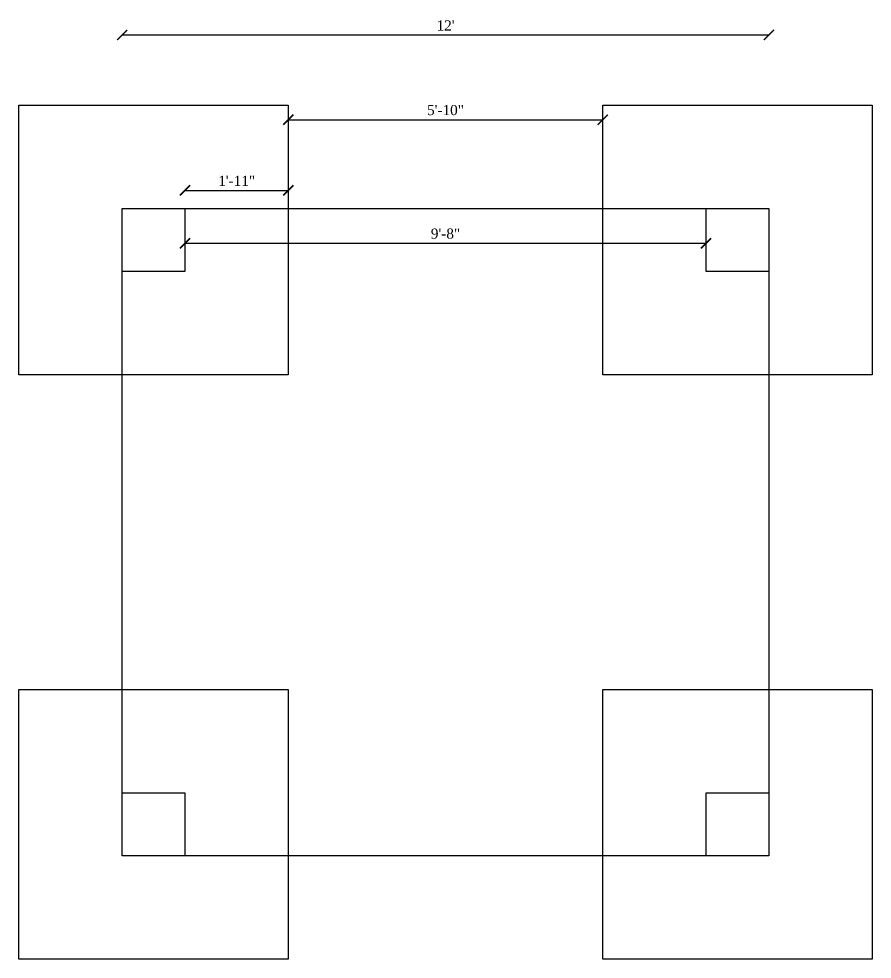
# Model space of a CAD drawing. Header units: inches. Extents: x 58262 to 64574, y -5508 to -3260.
# Drawn here: x 63433.1 to 63623.1, y -4606.1 to -4396.9 of the extents above; entities that cross this region are included whole.
import ezdxf

# ---------------------------------------------------------------- set-up
doc = ezdxf.new("R2010")
doc.units = ezdxf.units.IN
doc.header["$MEASUREMENT"] = 0
doc.layers.add('ELEVATION', color=6, linetype='Continuous', lineweight=30)
doc.styles.get("Standard").update_dxf_attribs({"font": 'times.ttf'})
doc.dimstyles.get("Standard").update_dxf_attribs({"dimtxt": 2.25, "dimasz": 2.25, "dimexe": 0.18, "dimexo": 0.0625, "dimgap": 1, "dimtad": 1, "dimdec": 1, "dimzin": 0, "dimdsep": 46, "dimlunit": 4, "dimtxsty": 'Standard', "dimblk": 'ARCHTICK', "dimcen": 0.09, "dimse1": 1, "dimse2": 1, "dimadec": 0, "dimazin": 0, "dimtfac": 1, "dimtdec": 1, "dimtofl": 0, "dimtmove": 0, "dimatfit": 3, "dimldrblk": 'ARCHTICK', "dimfxl": 1, "dimtolj": 1, "dimtzin": 0, "dimarcsym": 0})

# ---------------------------------------------------------------- blocks, each defined once
blk = doc.blocks.new('_ArchTick')
at = {"color": 0, "linetype": 'ByBlock', "const_width": 0.15}
blk.add_lwpolyline([(-0.5, -0.5), (0.5, 0.5)], dxfattribs=at)
blk = doc.blocks.new('*D824')
at = {"layer": 'Defpoints', "color": 0, "transparency": 16777216}
for p in [(63563.06, -4419.33), (63493.06, -4439.11), (63563.06, -4439.11)]:
    blk.add_point(p, dxfattribs=at)
at = {"layer": 'ELEVATION', "color": 0, "lineweight": -2, "transparency": 16777216}
blk.add_line((63493.06, -4419.33), (63563.06, -4419.33), dxfattribs=at)
at = {"layer": 'ELEVATION', "color": 0, "lineweight": -2, "transparency": 16777216, "xscale": 2.25, "yscale": 2.25, "zscale": 2.25, "rotation": 180}
blk.add_blockref('_ArchTick', (63493.06, -4419.33), dxfattribs=at)
at = {"layer": 'ELEVATION', "color": 0, "lineweight": -2, "transparency": 16777216, "xscale": 2.25, "yscale": 2.25, "zscale": 2.25}
blk.add_blockref('_ArchTick', (63563.06, -4419.33), dxfattribs=at)
at = {"layer": 'ELEVATION', "color": 0, "transparency": 16777216, "insert": (63528.06, -4417.19), "char_height": 2.25, "attachment_point": 5}
blk.add_mtext('\\A1;5\'-10"', dxfattribs=at)
blk = doc.blocks.new('*D825')
at = {"layer": 'Defpoints', "color": 0, "transparency": 16777216}
for p in [(63493.06, -4435.05), (63470.06, -4439.11), (63493.06, -4439.11)]:
    blk.add_point(p, dxfattribs=at)
at = {"layer": 'ELEVATION', "color": 0, "lineweight": -2, "transparency": 16777216}
blk.add_line((63470.06, -4435.05), (63493.06, -4435.05), dxfattribs=at)
at = {"layer": 'ELEVATION', "color": 0, "lineweight": -2, "transparency": 16777216, "xscale": 2.25, "yscale": 2.25, "zscale": 2.25, "rotation": 180}
blk.add_blockref('_ArchTick', (63470.06, -4435.05), dxfattribs=at)
at = {"layer": 'ELEVATION', "color": 0, "lineweight": -2, "transparency": 16777216, "xscale": 2.25, "yscale": 2.25, "zscale": 2.25}
blk.add_blockref('_ArchTick', (63493.06, -4435.05), dxfattribs=at)
at = {"layer": 'ELEVATION', "color": 0, "transparency": 16777216, "insert": (63481.56, -4432.92), "char_height": 2.25, "attachment_point": 5}
blk.add_mtext('\\A1;1\'-11"', dxfattribs=at)
blk = doc.blocks.new('*D826')
at = {"layer": 'Defpoints', "color": 0, "transparency": 16777216}
for p in [(63470.06, -4446.83), (63470.06, -4453.11), (63586.06, -4453.11)]:
    blk.add_point(p, dxfattribs=at)
at = {"layer": 'ELEVATION', "color": 0, "lineweight": -2, "transparency": 16777216}
blk.add_line((63586.06, -4446.83), (63470.06, -4446.83), dxfattribs=at)
at = {"layer": 'ELEVATION', "color": 0, "lineweight": -2, "transparency": 16777216, "xscale": 2.25, "yscale": 2.25, "zscale": 2.25, "rotation": 180}
blk.add_blockref('_ArchTick', (63470.06, -4446.83), dxfattribs=at)
at = {"layer": 'ELEVATION', "color": 0, "lineweight": -2, "transparency": 16777216, "xscale": 2.25, "yscale": 2.25, "zscale": 2.25}
blk.add_blockref('_ArchTick', (63586.06, -4446.83), dxfattribs=at)
at = {"layer": 'ELEVATION', "color": 0, "transparency": 16777216, "insert": (63528.06, -4444.68), "char_height": 2.25, "attachment_point": 5}
blk.add_mtext('\\A1;9\'-8"', dxfattribs=at)
blk = doc.blocks.new('*D827')
at = {"layer": 'Defpoints', "color": 0, "transparency": 16777216}
for p in [(63600.06, -4400.47), (63456.06, -4453.11), (63600.06, -4453.11)]:
    blk.add_point(p, dxfattribs=at)
at = {"layer": 'ELEVATION', "color": 0, "lineweight": -2, "transparency": 16777216}
blk.add_line((63456.06, -4400.47), (63600.06, -4400.47), dxfattribs=at)
at = {"layer": 'ELEVATION', "color": 0, "lineweight": -2, "transparency": 16777216, "xscale": 2.25, "yscale": 2.25, "zscale": 2.25, "rotation": 180}
blk.add_blockref('_ArchTick', (63456.06, -4400.47), dxfattribs=at)
at = {"layer": 'ELEVATION', "color": 0, "lineweight": -2, "transparency": 16777216, "xscale": 2.25, "yscale": 2.25, "zscale": 2.25}
blk.add_blockref('_ArchTick', (63600.06, -4400.47), dxfattribs=at)
at = {"layer": 'ELEVATION', "color": 0, "transparency": 16777216, "insert": (63528.06, -4398.35), "char_height": 2.25, "attachment_point": 5}
blk.add_mtext("\\A1;12'", dxfattribs=at)

msp = doc.modelspace()

# ---------------------------------------------------------------- linework, layer by layer
at = {"layer": 'ELEVATION', "color": 1}
for points in [[(63433.06, -4416.11), (63493.06, -4416.11), (63493.06, -4476.11), (63433.06, -4476.11)], [(63563.06, -4416.11), (63623.06, -4416.11), (63623.06, -4476.11), (63563.06, -4476.11)], [(63456.06, -4439.11), (63600.06, -4439.11), (63600.06, -4583.11), (63456.06, -4583.11)], [(63456.06, -4439.11), (63470.06, -4439.11), (63470.06, -4453.11), (63456.06, -4453.11)], [(63586.06, -4439.11), (63600.06, -4439.11), (63600.06, -4453.11), (63586.06, -4453.11)], [(63433.06, -4546.11), (63493.06, -4546.11), (63493.06, -4606.11), (63433.06, -4606.11)], [(63563.06, -4546.11), (63623.06, -4546.11), (63623.06, -4606.11), (63563.06, -4606.11)], [(63456.06, -4569.11), (63470.06, -4569.11), (63470.06, -4583.11), (63456.06, -4583.11)], [(63586.06, -4569.11), (63600.06, -4569.11), (63600.06, -4583.11), (63586.06, -4583.11)]]:
    msp.add_lwpolyline(points, close=True, dxfattribs=at)

# ---------------------------------------------------------------- dimensions: what is measured, and where the dimension line sits
for base, p1, p2, picture, middle in [((63600.06, -4400.47), (63456.06, -4453.11), (63600.06, -4453.11), '*D827', (63528.06, -4398.35)), ((63563.06, -4419.33), (63493.06, -4439.11), (63563.06, -4439.11), '*D824', (63528.06, -4417.19)), ((63493.06, -4435.05), (63470.06, -4439.11), (63493.06, -4439.11), '*D825', (63481.56, -4432.92)), ((63470.06, -4446.83), (63586.06, -4453.11), (63470.06, -4453.11), '*D826', (63528.06, -4444.68))]:
    dim = msp.add_linear_dim(base=base, p1=p1, p2=p2, dimstyle='Standard', dxfattribs=at)
    dim.commit()
    dim.dimension.update_dxf_attribs({"geometry": picture, "text_midpoint": middle})

doc.saveas('drawing.dxf')
